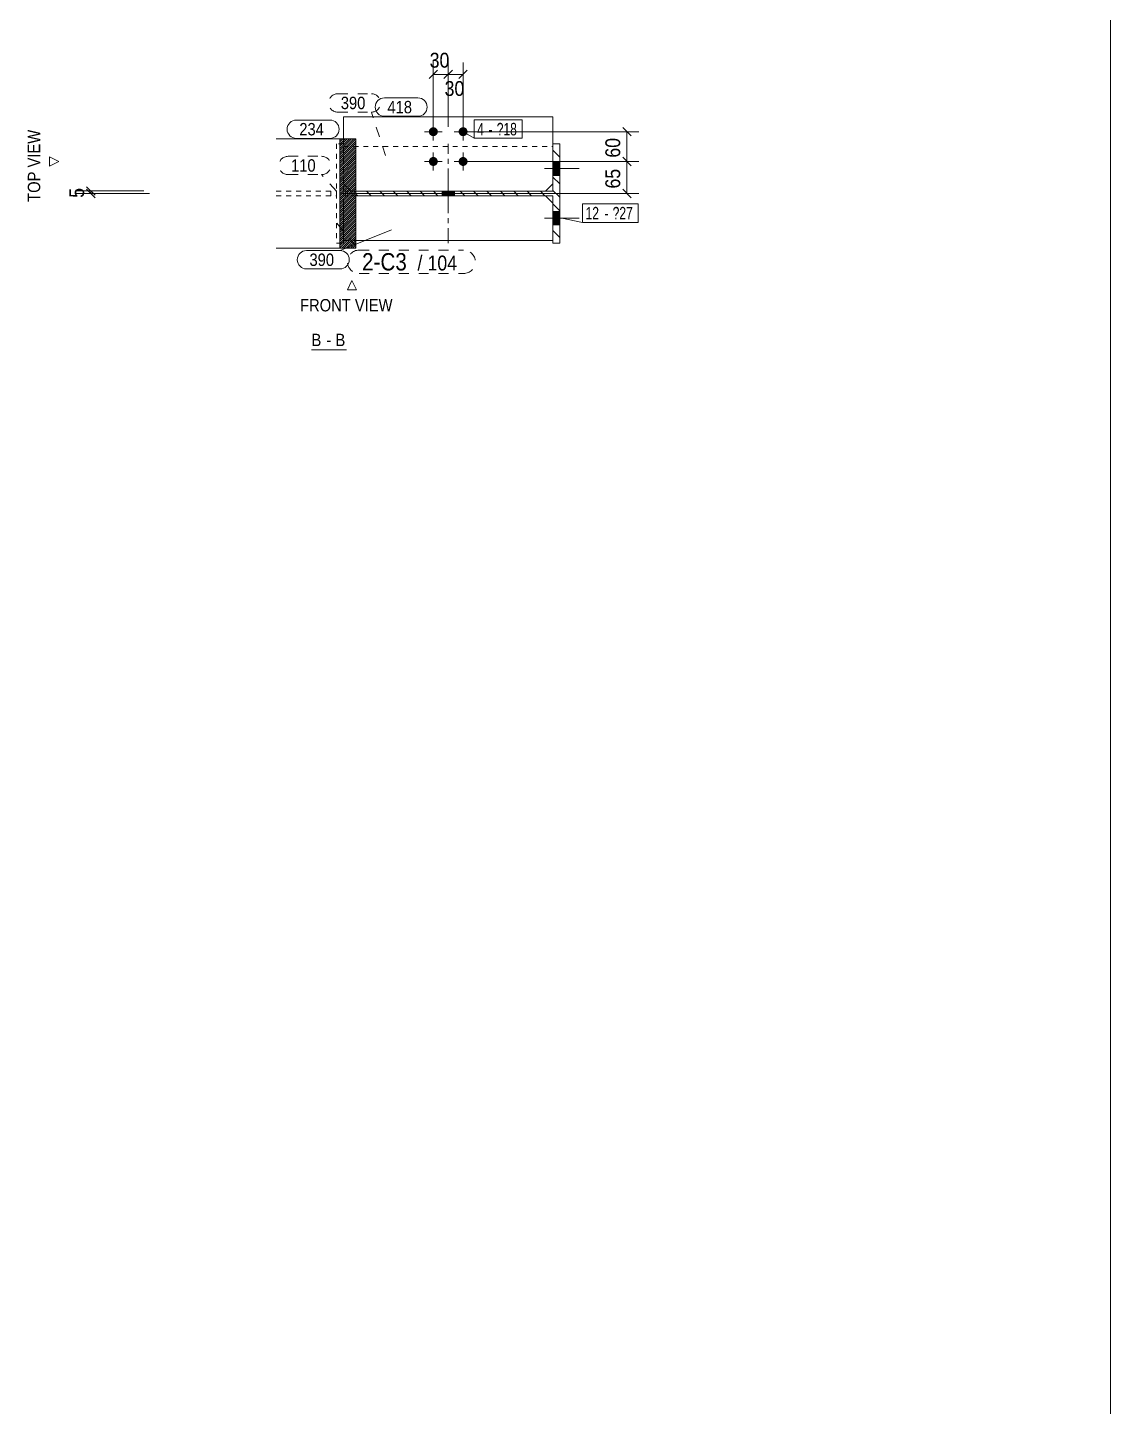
# Model space of a CAD drawing. Header units: millimetres. Extents: x 2 to 579, y 1 to 825.
# Drawn here: x 360.9 to 579, y 321.5 to 599.3 of the extents above; entities that cross this region are included whole.
import ezdxf

# ---------------------------------------------------------------- set-up
doc = ezdxf.new("R2010")
doc.units = ezdxf.units.MM
for name, pattern in [('XKITLINE00', [0]), ('XKITLINE01', [4, 1, -1, 1, -1]), ('XKITLINE02', [4, 2, -2]), ('XKITLINE03', [6, 3, -1, 1, -1])]:
    doc.linetypes.add(name, pattern=pattern)
for name, color, linetype, lineweight in [('Bolt', 3, 'Continuous', 0), ('BoltMark', 7, 'Continuous', 0), ('Dimensions', 7, 'Continuous', 0), ('DrawingSheet', 5, 'Continuous', 0), ('OtherObjectType', 7, 'Continuous', 0), ('Part', 2, 'Continuous', 0), ('PartMark', 7, 'Continuous', 0)]:
    doc.layers.add(name, color=color, linetype=linetype, lineweight=lineweight)
doc.styles.add('ARIAL', font='ARIAL.TTF')
doc.styles.add('ARIAL_NARROW', font='ARIALN.TTF')

# ---------------------------------------------------------------- blocks, each defined once
blk = doc.blocks.new('*A1')
at = {"layer": 'Part', "color": 7, "linetype": 'XKITLINE00', "lineweight": 0}
for p, q in [((423.97, 576.88), (423.78, 576.69)), ((424.4, 576.88), (423.78, 576.26)), ((424.84, 576.88), (423.78, 575.82)), ((425.27, 576.88), (423.78, 575.39)), ((425.71, 576.88), (423.78, 574.95)), ((426.14, 576.88), (423.78, 574.52)), ((426.58, 576.88), (423.78, 574.08)), ((427.01, 576.88), (423.78, 573.65)), ((427.01, 576.44), (423.78, 573.21)), ((427.01, 576.01), (423.78, 572.77)), ((427.01, 575.57), (423.78, 572.34)), ((427.01, 575.14), (423.78, 571.9)), ((427.01, 576.88), (427.01, 576.88)), ((427.01, 574.7), (423.78, 571.47)), ((427.01, 574.26), (423.78, 571.03)), ((427.01, 573.83), (423.78, 570.6)), ((427.01, 573.39), (423.78, 570.16)), ((427.01, 572.96), (423.78, 569.73)), ((427.01, 572.52), (423.78, 569.29)), ((427.01, 572.09), (423.78, 568.86)), ((427.01, 571.65), (423.78, 568.42)), ((427.01, 571.22), (423.78, 567.99)), ((427.01, 570.78), (423.78, 567.55)), ((427.01, 570.35), (423.78, 567.12)), ((427.01, 569.91), (423.78, 566.68)), ((427.01, 569.48), (423.78, 566.25)), ((427.01, 569.04), (423.78, 565.81)), ((427.01, 568.61), (423.78, 565.38)), ((427.01, 568.17), (423.78, 564.94)), ((427.01, 567.74), (423.78, 564.51)), ((427.01, 567.3), (423.78, 564.07)), ((427.01, 566.87), (423.78, 563.64)), ((427.01, 566.43), (423.78, 563.2)), ((427.01, 566), (423.78, 562.77)), ((427.01, 565.56), (423.78, 562.33)), ((427.01, 565.13), (423.78, 561.9)), ((427.01, 564.69), (423.78, 561.46)), ((427.01, 564.26), (423.78, 561.03)), ((427.01, 563.82), (423.78, 560.59)), ((427.01, 563.39), (423.78, 560.16)), ((427.01, 562.95), (423.78, 559.72)), ((427.01, 562.52), (423.78, 559.28)), ((427.01, 562.08), (423.78, 558.85)), ((427.01, 561.65), (423.78, 558.41)), ((427.01, 561.21), (423.78, 557.98)), ((427.01, 560.77), (423.78, 557.54)), ((427.01, 560.34), (423.78, 557.11)), ((427.01, 559.9), (423.78, 556.67)), ((427.01, 559.47), (423.78, 556.24)), ((427.01, 559.03), (423.78, 555.8)), ((427.01, 558.6), (423.78, 555.37)), ((427.01, 558.16), (423.78, 554.93)), ((427.01, 557.73), (424.16, 554.88)), ((427.01, 557.29), (424.6, 554.88)), ((427.01, 556.86), (425.03, 554.88)), ((427.01, 556.42), (425.47, 554.88)), ((427.01, 555.99), (425.9, 554.88)), ((427.01, 555.55), (426.34, 554.88)), ((427.01, 555.12), (426.77, 554.88))]:
    blk.add_line(p, q, dxfattribs=at)
blk = doc.blocks.new('*A2')
at = {"layer": 'Part', "color": 7, "linetype": 'XKITLINE00', "lineweight": 0}
for p, q in [((468.1, 575.88), (468.1, 575.88)), ((468.1, 575.88), (468.1, 575.88)), ((466.75, 574.53), (466.7, 574.58)), ((468.1, 573.18), (466.75, 574.53)), ((468.1, 570.49), (466.7, 571.89)), ((468.1, 567.79), (466.7, 569.19)), ((427.36, 565.43), (427.01, 565.77)), ((430.06, 565.43), (429.16, 566.33)), ((432.75, 565.43), (431.85, 566.33)), ((435.44, 565.43), (434.54, 566.33)), ((438.14, 565.43), (437.24, 566.33)), ((440.83, 565.43), (439.93, 566.33)), ((443.53, 565.43), (442.63, 566.33)), ((446.22, 565.43), (445.32, 566.33)), ((448.92, 565.43), (448.02, 566.33)), ((451.61, 565.43), (450.71, 566.33)), ((454.3, 565.43), (453.4, 566.33)), ((457, 565.43), (456.1, 566.33)), ((459.69, 565.43), (458.79, 566.33)), ((462.39, 565.43), (461.49, 566.33)), ((465.08, 565.43), (464.18, 566.33)), ((468.1, 565.1), (466.7, 566.5)), ((468.1, 562.41), (466.7, 563.81)), ((468.1, 559.71), (466.7, 561.11)), ((468.1, 557.02), (466.7, 558.42))]:
    blk.add_line(p, q, dxfattribs=at)
blk = doc.blocks.new('*A43')
at = {"layer": 'Bolt'}
blk.add_hatch(color=3, dxfattribs=at).paths.add_polyline_path([(444.35, 565.43), (444.35, 566.33), (446.85, 566.33), (446.85, 565.43)], flags=17)
at = {"layer": 'Bolt', "color": 3, "linetype": 'XKITLINE00', "lineweight": 0}
for p, q in [((445.6, 567.88), (445.6, 563.88)), ((444.35, 566.33), (444.35, 565.43)), ((446.85, 566.33), (446.85, 565.43))]:
    blk.add_line(p, q, dxfattribs=at)
blk = doc.blocks.new('*A44')
at = {"layer": 'Bolt'}
for points in [[(466.7, 572.23), (468.1, 572.23), (468.1, 569.53), (466.7, 569.53)], [(466.7, 572.23), (468.1, 572.23), (468.1, 569.53), (466.7, 569.53)], [(466.7, 572.23), (468.1, 572.23), (468.1, 569.53), (466.7, 569.53)], [(466.7, 562.23), (468.1, 562.23), (468.1, 559.53), (466.7, 559.53)], [(466.7, 562.23), (468.1, 562.23), (468.1, 559.53), (466.7, 559.53)], [(466.7, 562.23), (468.1, 562.23), (468.1, 559.53), (466.7, 559.53)]]:
    blk.add_hatch(color=3, dxfattribs=at).paths.add_polyline_path(points, flags=17)
at = {"layer": 'Bolt', "color": 3, "linetype": 'XKITLINE00', "lineweight": 0}
for p, q in [((465, 570.88), (472, 570.88)), ((465, 570.88), (472, 570.88)), ((465, 570.88), (472, 570.88)), ((466.7, 572.23), (468.1, 572.23)), ((466.7, 572.23), (468.1, 572.23)), ((466.7, 572.23), (468.1, 572.23)), ((466.7, 569.53), (468.1, 569.53)), ((466.7, 569.53), (468.1, 569.53)), ((466.7, 569.53), (468.1, 569.53)), ((466.7, 562.23), (468.1, 562.23)), ((466.7, 562.23), (468.1, 562.23)), ((466.7, 562.23), (468.1, 562.23)), ((465, 560.88), (472, 560.88)), ((465, 560.88), (472, 560.88)), ((465, 560.88), (472, 560.88)), ((466.7, 559.53), (468.1, 559.53)), ((466.7, 559.53), (468.1, 559.53)), ((466.7, 559.53), (468.1, 559.53))]:
    blk.add_line(p, q, dxfattribs=at)
blk = doc.blocks.new('*A45')
at = {"layer": 'Bolt'}
for points in [[(443.5, 578.28), (443.5, 578.24), (443.49, 578.19), (443.48, 578.15), (443.47, 578.11), (443.46, 578.06), (443.45, 578.02), (443.43, 577.98), (443.41, 577.94), (443.39, 577.9), (443.37, 577.86), (443.35, 577.83), (443.32, 577.79), (443.3, 577.75), (443.27, 577.72), (443.24, 577.69), (443.2, 577.66), (443.17, 577.63), (443.14, 577.6), (443.1, 577.58), (443.06, 577.55), (443.02, 577.53), (442.98, 577.51), (442.94, 577.49), (442.9, 577.48), (442.86, 577.46), (442.82, 577.45), (442.78, 577.44), (442.73, 577.44), (442.69, 577.43), (442.64, 577.43), (442.6, 577.43), (442.56, 577.43), (442.51, 577.43), (442.47, 577.44), (442.42, 577.44), (442.38, 577.45), (442.34, 577.46), (442.3, 577.48), (442.26, 577.49), (442.22, 577.51), (442.18, 577.53), (442.14, 577.55), (442.1, 577.58), (442.06, 577.6), (442.03, 577.63), (442, 577.66), (441.96, 577.69), (441.93, 577.72), (441.9, 577.75), (441.88, 577.79), (441.85, 577.83), (441.83, 577.86), (441.81, 577.9), (441.79, 577.94), (441.77, 577.98), (441.75, 578.02), (441.74, 578.06), (441.73, 578.11), (441.72, 578.15), (441.71, 578.19), (441.7, 578.24), (441.7, 578.28), (441.7, 578.33), (441.7, 578.37), (441.7, 578.41), (441.71, 578.46), (441.72, 578.5), (441.73, 578.54), (441.74, 578.59), (441.75, 578.63), (441.77, 578.67), (441.79, 578.71), (441.81, 578.75), (441.83, 578.79), (441.85, 578.83), (441.88, 578.86), (441.9, 578.9), (441.93, 578.93), (441.96, 578.96), (442, 578.99), (442.03, 579.02), (442.06, 579.05), (442.1, 579.07), (442.14, 579.1), (442.18, 579.12), (442.22, 579.14), (442.26, 579.16), (442.3, 579.17), (442.34, 579.19), (442.38, 579.2), (442.42, 579.21), (442.47, 579.22), (442.51, 579.22), (442.56, 579.22), (442.6, 579.23), (442.64, 579.22), (442.69, 579.22), (442.73, 579.22), (442.78, 579.21), (442.82, 579.2), (442.86, 579.19), (442.9, 579.17), (442.94, 579.16), (442.98, 579.14), (443.02, 579.12), (443.06, 579.1), (443.1, 579.07), (443.14, 579.05), (443.17, 579.02), (443.2, 578.99), (443.24, 578.96), (443.27, 578.93), (443.3, 578.9), (443.32, 578.86), (443.35, 578.83), (443.37, 578.79), (443.39, 578.75), (443.41, 578.71), (443.43, 578.67), (443.45, 578.63), (443.46, 578.59), (443.47, 578.54), (443.48, 578.5), (443.49, 578.46), (443.5, 578.41), (443.5, 578.37), (443.5, 578.33)], [(449.5, 578.28), (449.5, 578.24), (449.49, 578.19), (449.48, 578.15), (449.47, 578.11), (449.46, 578.06), (449.45, 578.02), (449.43, 577.98), (449.41, 577.94), (449.39, 577.9), (449.37, 577.86), (449.35, 577.83), (449.32, 577.79), (449.3, 577.75), (449.27, 577.72), (449.24, 577.69), (449.2, 577.66), (449.17, 577.63), (449.14, 577.6), (449.1, 577.58), (449.06, 577.55), (449.02, 577.53), (448.98, 577.51), (448.94, 577.49), (448.9, 577.48), (448.86, 577.46), (448.82, 577.45), (448.78, 577.44), (448.73, 577.44), (448.69, 577.43), (448.64, 577.43), (448.6, 577.43), (448.56, 577.43), (448.51, 577.43), (448.47, 577.44), (448.42, 577.44), (448.38, 577.45), (448.34, 577.46), (448.3, 577.48), (448.26, 577.49), (448.22, 577.51), (448.18, 577.53), (448.14, 577.55), (448.1, 577.58), (448.06, 577.6), (448.03, 577.63), (448, 577.66), (447.96, 577.69), (447.93, 577.72), (447.9, 577.75), (447.88, 577.79), (447.85, 577.83), (447.83, 577.86), (447.81, 577.9), (447.79, 577.94), (447.77, 577.98), (447.75, 578.02), (447.74, 578.06), (447.73, 578.11), (447.72, 578.15), (447.71, 578.19), (447.7, 578.24), (447.7, 578.28), (447.7, 578.33), (447.7, 578.37), (447.7, 578.41), (447.71, 578.46), (447.72, 578.5), (447.73, 578.54), (447.74, 578.59), (447.75, 578.63), (447.77, 578.67), (447.79, 578.71), (447.81, 578.75), (447.83, 578.79), (447.85, 578.83), (447.88, 578.86), (447.9, 578.9), (447.93, 578.93), (447.96, 578.96), (448, 578.99), (448.03, 579.02), (448.06, 579.05), (448.1, 579.07), (448.14, 579.1), (448.18, 579.12), (448.22, 579.14), (448.26, 579.16), (448.3, 579.17), (448.34, 579.19), (448.38, 579.2), (448.42, 579.21), (448.47, 579.22), (448.51, 579.22), (448.56, 579.22), (448.6, 579.23), (448.64, 579.22), (448.69, 579.22), (448.73, 579.22), (448.78, 579.21), (448.82, 579.2), (448.86, 579.19), (448.9, 579.17), (448.94, 579.16), (448.98, 579.14), (449.02, 579.12), (449.06, 579.1), (449.1, 579.07), (449.14, 579.05), (449.17, 579.02), (449.2, 578.99), (449.24, 578.96), (449.27, 578.93), (449.3, 578.9), (449.32, 578.86), (449.35, 578.83), (449.37, 578.79), (449.39, 578.75), (449.41, 578.71), (449.43, 578.67), (449.45, 578.63), (449.46, 578.59), (449.47, 578.54), (449.48, 578.5), (449.49, 578.46), (449.5, 578.41), (449.5, 578.37), (449.5, 578.33)], [(443.5, 572.28), (443.5, 572.24), (443.49, 572.19), (443.48, 572.15), (443.47, 572.11), (443.46, 572.06), (443.45, 572.02), (443.43, 571.98), (443.41, 571.94), (443.39, 571.9), (443.37, 571.86), (443.35, 571.83), (443.32, 571.79), (443.3, 571.75), (443.27, 571.72), (443.24, 571.69), (443.2, 571.66), (443.17, 571.63), (443.14, 571.6), (443.1, 571.58), (443.06, 571.55), (443.02, 571.53), (442.98, 571.51), (442.94, 571.49), (442.9, 571.48), (442.86, 571.46), (442.82, 571.45), (442.78, 571.44), (442.73, 571.44), (442.69, 571.43), (442.64, 571.43), (442.6, 571.43), (442.56, 571.43), (442.51, 571.43), (442.47, 571.44), (442.42, 571.44), (442.38, 571.45), (442.34, 571.46), (442.3, 571.48), (442.26, 571.49), (442.22, 571.51), (442.18, 571.53), (442.14, 571.55), (442.1, 571.58), (442.06, 571.6), (442.03, 571.63), (442, 571.66), (441.96, 571.69), (441.93, 571.72), (441.9, 571.75), (441.88, 571.79), (441.85, 571.83), (441.83, 571.86), (441.81, 571.9), (441.79, 571.94), (441.77, 571.98), (441.75, 572.02), (441.74, 572.06), (441.73, 572.11), (441.72, 572.15), (441.71, 572.19), (441.7, 572.24), (441.7, 572.28), (441.7, 572.33), (441.7, 572.37), (441.7, 572.41), (441.71, 572.46), (441.72, 572.5), (441.73, 572.54), (441.74, 572.59), (441.75, 572.63), (441.77, 572.67), (441.79, 572.71), (441.81, 572.75), (441.83, 572.79), (441.85, 572.83), (441.88, 572.86), (441.9, 572.9), (441.93, 572.93), (441.96, 572.96), (442, 572.99), (442.03, 573.02), (442.06, 573.05), (442.1, 573.07), (442.14, 573.1), (442.18, 573.12), (442.22, 573.14), (442.26, 573.16), (442.3, 573.17), (442.34, 573.19), (442.38, 573.2), (442.42, 573.21), (442.47, 573.22), (442.51, 573.22), (442.56, 573.22), (442.6, 573.23), (442.64, 573.22), (442.69, 573.22), (442.73, 573.22), (442.78, 573.21), (442.82, 573.2), (442.86, 573.19), (442.9, 573.17), (442.94, 573.16), (442.98, 573.14), (443.02, 573.12), (443.06, 573.1), (443.1, 573.07), (443.14, 573.05), (443.17, 573.02), (443.2, 572.99), (443.24, 572.96), (443.27, 572.93), (443.3, 572.9), (443.32, 572.86), (443.35, 572.83), (443.37, 572.79), (443.39, 572.75), (443.41, 572.71), (443.43, 572.67), (443.45, 572.63), (443.46, 572.59), (443.47, 572.54), (443.48, 572.5), (443.49, 572.46), (443.5, 572.41), (443.5, 572.37), (443.5, 572.33)], [(449.5, 572.28), (449.5, 572.24), (449.49, 572.19), (449.48, 572.15), (449.47, 572.11), (449.46, 572.06), (449.45, 572.02), (449.43, 571.98), (449.41, 571.94), (449.39, 571.9), (449.37, 571.86), (449.35, 571.83), (449.32, 571.79), (449.3, 571.75), (449.27, 571.72), (449.24, 571.69), (449.2, 571.66), (449.17, 571.63), (449.14, 571.6), (449.1, 571.58), (449.06, 571.55), (449.02, 571.53), (448.98, 571.51), (448.94, 571.49), (448.9, 571.48), (448.86, 571.46), (448.82, 571.45), (448.78, 571.44), (448.73, 571.44), (448.69, 571.43), (448.64, 571.43), (448.6, 571.43), (448.56, 571.43), (448.51, 571.43), (448.47, 571.44), (448.42, 571.44), (448.38, 571.45), (448.34, 571.46), (448.3, 571.48), (448.26, 571.49), (448.22, 571.51), (448.18, 571.53), (448.14, 571.55), (448.1, 571.58), (448.06, 571.6), (448.03, 571.63), (448, 571.66), (447.96, 571.69), (447.93, 571.72), (447.9, 571.75), (447.88, 571.79), (447.85, 571.83), (447.83, 571.86), (447.81, 571.9), (447.79, 571.94), (447.77, 571.98), (447.75, 572.02), (447.74, 572.06), (447.73, 572.11), (447.72, 572.15), (447.71, 572.19), (447.7, 572.24), (447.7, 572.28), (447.7, 572.33), (447.7, 572.37), (447.7, 572.41), (447.71, 572.46), (447.72, 572.5), (447.73, 572.54), (447.74, 572.59), (447.75, 572.63), (447.77, 572.67), (447.79, 572.71), (447.81, 572.75), (447.83, 572.79), (447.85, 572.83), (447.88, 572.86), (447.9, 572.9), (447.93, 572.93), (447.96, 572.96), (448, 572.99), (448.03, 573.02), (448.06, 573.05), (448.1, 573.07), (448.14, 573.1), (448.18, 573.12), (448.22, 573.14), (448.26, 573.16), (448.3, 573.17), (448.34, 573.19), (448.38, 573.2), (448.42, 573.21), (448.47, 573.22), (448.51, 573.22), (448.56, 573.22), (448.6, 573.23), (448.64, 573.22), (448.69, 573.22), (448.73, 573.22), (448.78, 573.21), (448.82, 573.2), (448.86, 573.19), (448.9, 573.17), (448.94, 573.16), (448.98, 573.14), (449.02, 573.12), (449.06, 573.1), (449.1, 573.07), (449.14, 573.05), (449.17, 573.02), (449.2, 572.99), (449.24, 572.96), (449.27, 572.93), (449.3, 572.9), (449.32, 572.86), (449.35, 572.83), (449.37, 572.79), (449.39, 572.75), (449.41, 572.71), (449.43, 572.67), (449.45, 572.63), (449.46, 572.59), (449.47, 572.54), (449.48, 572.5), (449.49, 572.46), (449.5, 572.41), (449.5, 572.37), (449.5, 572.33)]]:
    blk.add_hatch(color=3, dxfattribs=at).paths.add_polyline_path(points, flags=17)
at = {"layer": 'Bolt', "color": 3, "linetype": 'XKITLINE00', "lineweight": 0}
for p, q in [((440.8, 578.33), (444.4, 578.33)), ((442.6, 580.13), (442.6, 576.53)), ((446.8, 578.33), (450.4, 578.33)), ((448.6, 580.13), (448.6, 576.53)), ((442.6, 574.13), (442.6, 570.53)), ((448.6, 574.13), (448.6, 570.53)), ((440.8, 572.33), (444.4, 572.33)), ((446.8, 572.33), (450.4, 572.33))]:
    blk.add_line(p, q, dxfattribs=at)
blk = doc.blocks.new('*A46')
at = {"layer": 'Part', "color": 2, "linetype": 'XKITLINE00', "lineweight": 0}
for p, q in [((410.95, 576.88), (427.01, 576.88)), ((423.78, 554.88), (423.78, 576.88)), ((427.01, 554.88), (427.01, 576.88)), ((410.95, 554.88), (427.01, 554.88))]:
    blk.add_line(p, q, dxfattribs=at)
blk = doc.blocks.new('*A47')
at = {"layer": 'Part', "color": 7, "linetype": 'XKITLINE01', "lineweight": 0}
for p, q in [((424.5, 575.88), (423.1, 575.88)), ((423.1, 575.88), (423.1, 555.88)), ((424.5, 566.33), (424.5, 575.88)), ((424.5, 566.33), (427.01, 566.33)), ((424.5, 555.88), (424.5, 565.43)), ((424.5, 565.43), (427.01, 565.43)), ((423.1, 555.88), (424.5, 555.88))]:
    blk.add_line(p, q, dxfattribs=at)
at = {"layer": 'Part', "color": 7, "linetype": 'XKITLINE03', "lineweight": 0}
for p, q in [((445.6, 555.88), (445.6, 575.88)), ((455.6, 565.88), (435.6, 565.88))]:
    blk.add_line(p, q, dxfattribs=at)
at = {"layer": 'Part', "color": 2, "linetype": 'XKITLINE00', "lineweight": 0}
for p, q in [((466.7, 575.88), (468.1, 575.88)), ((466.7, 566.33), (466.7, 575.88)), ((468.1, 555.88), (468.1, 575.88)), ((427.01, 566.33), (466.7, 566.33)), ((427.01, 565.43), (427.01, 566.33)), ((466.7, 565.43), (427.01, 565.43)), ((466.7, 555.88), (466.7, 565.43)), ((468.1, 555.88), (466.7, 555.88))]:
    blk.add_line(p, q, dxfattribs=at)
blk = doc.blocks.new('*A48')
at = {"layer": 'Part', "color": 7, "linetype": 'XKITLINE01', "lineweight": 0}
for p, q in [((410.95, 566.33), (423.1, 566.33)), ((410.95, 565.43), (423.1, 565.43)), ((421.94, 565.43), (421.94, 566.33)), ((423.1, 565.43), (423.1, 566.33))]:
    blk.add_line(p, q, dxfattribs=at)
blk = doc.blocks.new('*A49')
at = {"layer": 'Part', "color": 7, "linetype": 'XKITLINE01', "lineweight": 0}
for p, q in [((424.5, 567.83), (424.5, 575.33)), ((424.5, 575.33), (466.7, 575.33)), ((466.7, 575.33), (466.7, 567.83)), ((426, 566.33), (424.5, 567.83)), ((466.7, 567.83), (465.2, 566.33)), ((465.2, 566.33), (426, 566.33))]:
    blk.add_line(p, q, dxfattribs=at)
blk = doc.blocks.new('*A50')
at = {"layer": 'Part', "color": 7, "linetype": 'XKITLINE01', "lineweight": 0}
for p, q in [((426, 565.43), (424.5, 563.93)), ((465.2, 565.43), (426, 565.43)), ((424.5, 563.93), (424.5, 556.43)), ((466.7, 556.43), (466.7, 563.93)), ((424.5, 556.43), (427.01, 556.43))]:
    blk.add_line(p, q, dxfattribs=at)
at = {"layer": 'Part', "color": 2, "linetype": 'XKITLINE00', "lineweight": 0}
for p, q in [((466.7, 563.93), (465.2, 565.43)), ((427.01, 556.43), (466.7, 556.43))]:
    blk.add_line(p, q, dxfattribs=at)
blk = doc.blocks.new('*A51')
at = {"layer": 'Part', "color": 2, "linetype": 'XKITLINE00', "lineweight": 0}
for p, q in [((424.5, 581.33), (424.5, 576.88)), ((424.5, 581.33), (466.7, 581.33)), ((466.7, 581.33), (466.7, 575.88)), ((466.7, 567.83), (465.2, 566.33))]:
    blk.add_line(p, q, dxfattribs=at)
at = {"layer": 'Part', "color": 7, "linetype": 'XKITLINE01', "lineweight": 0}
for p, q in [((424.5, 576.88), (424.5, 567.83)), ((466.7, 575.88), (466.7, 567.83)), ((424.5, 567.83), (426, 566.33)), ((426, 566.33), (465.2, 566.33))]:
    blk.add_line(p, q, dxfattribs=at)
blk = doc.blocks.new('*A65')
at = {"layer": 'DrawingSheet', "color": 5, "linetype": 'XKITLINE00', "lineweight": 0}
blk.add_line((579, 5), (579, 825), dxfattribs=at)
blk = doc.blocks.new('*A142')
at = {"layer": 'Dimensions', "color": 7, "linetype": 'XKITLINE00', "lineweight": 0}
for p, q in [((442.6, 579.33), (442.6, 592.73)), ((445.6, 579.33), (445.6, 592.73)), ((443.45, 590.72), (441.75, 589.03)), ((442.6, 589.88), (445.6, 589.88)), ((446.45, 590.72), (444.75, 589.03))]:
    blk.add_line(p, q, dxfattribs=at)
at = {"layer": 'Dimensions', "color": 3}
for p in [(442.6, 589.88), (445.6, 589.88)]:
    blk.add_point(p, dxfattribs=at)
at = {"layer": 'Dimensions', "color": 3, "style": 'ARIAL', "width": 0.85}
blk.add_text('30', height=3, dxfattribs=at).set_placement((441.87, 591.23))
blk = doc.blocks.new('*A143')
at = {"layer": 'Dimensions', "color": 7, "linetype": 'XKITLINE00', "lineweight": 0}
for p, q in [((445.6, 579.33), (445.6, 592.28)), ((448.6, 579.33), (448.6, 592.28)), ((446.45, 590.72), (444.75, 589.03)), ((445.6, 589.88), (448.6, 589.88)), ((449.45, 590.72), (447.75, 589.03))]:
    blk.add_line(p, q, dxfattribs=at)
at = {"layer": 'Dimensions', "color": 3}
for p in [(445.6, 589.88), (448.6, 589.88)]:
    blk.add_point(p, dxfattribs=at)
at = {"layer": 'Dimensions', "color": 3, "style": 'ARIAL', "width": 0.85}
blk.add_text('30', height=3, dxfattribs=at).set_placement((444.87, 585.53))
blk = doc.blocks.new('*A144')
at = {"layer": 'Dimensions', "color": 7, "linetype": 'XKITLINE00', "lineweight": 0}
for p, q in [((480.75, 573.17), (482.45, 571.48)), ((449.6, 572.33), (484, 572.33)), ((481.6, 565.88), (481.6, 572.33)), ((424.1, 565.88), (484, 565.88)), ((480.75, 566.72), (482.45, 565.03))]:
    blk.add_line(p, q, dxfattribs=at)
at = {"layer": 'Dimensions', "color": 3}
for p in [(481.6, 572.33), (481.6, 565.88)]:
    blk.add_point(p, dxfattribs=at)
at = {"layer": 'Dimensions', "color": 3, "style": 'ARIAL', "width": 0.85}
blk.add_text('65', height=3, rotation=90.0002, dxfattribs=at).set_placement((480.25, 566.88))
blk = doc.blocks.new('*A145')
at = {"layer": 'Dimensions', "color": 7, "linetype": 'XKITLINE00', "lineweight": 0}
for p, q in [((449.6, 578.33), (484, 578.33)), ((480.75, 579.17), (482.45, 577.48)), ((481.6, 572.33), (481.6, 578.33)), ((480.75, 573.17), (482.45, 571.48)), ((449.6, 572.33), (484, 572.33))]:
    blk.add_line(p, q, dxfattribs=at)
at = {"layer": 'Dimensions', "color": 3}
for p in [(481.6, 578.33), (481.6, 572.33)]:
    blk.add_point(p, dxfattribs=at)
at = {"layer": 'Dimensions', "color": 3, "style": 'ARIAL', "width": 0.85}
blk.add_text('60', height=3, rotation=90.0002, dxfattribs=at).set_placement((480.25, 573.1))
blk = doc.blocks.new('*A146')
at = {"layer": 'Dimensions', "color": 7, "linetype": 'XKITLINE00', "lineweight": 0}
for p, q in [((372.75, 567.22), (374.45, 565.53)), ((384.27, 566.38), (370.75, 566.38)), ((385.45, 565.88), (370.75, 565.88)), ((372.75, 566.72), (374.45, 565.03)), ((373.6, 565.88), (373.6, 566.38))]:
    blk.add_line(p, q, dxfattribs=at)
at = {"layer": 'Dimensions', "color": 3}
for p in [(373.6, 566.38), (373.6, 565.88)]:
    blk.add_point(p, dxfattribs=at)
at = {"layer": 'Dimensions', "color": 3, "style": 'ARIAL', "width": 0.85}
blk.add_text('5', height=3, rotation=90.0002, dxfattribs=at).set_placement((372.25, 565.01))
blk = doc.blocks.new('*A147')
at = {"layer": 'BoltMark', "color": 7, "linetype": 'XKITLINE00', "lineweight": 0}
for p, q in [((472.67, 563.76), (483.88, 563.76)), ((472.67, 560.06), (472.67, 563.76)), ((483.88, 560.06), (483.88, 563.76)), ((468.5, 560.88), (472.67, 560.06)), ((472.67, 560.06), (483.88, 560.06))]:
    blk.add_line(p, q, dxfattribs=at)
at = {"layer": 'BoltMark', "color": 3, "style": 'ARIAL_NARROW', "width": 0.85}
for s, p in [('12', (473.27, 560.66)), ('-', (477.06, 560.66)), ('?27', (478.72, 560.66))]:
    blk.add_text(s, height=2.5, dxfattribs=at).set_placement(p)
blk = doc.blocks.new('*A148')
at = {"layer": 'BoltMark', "color": 7, "linetype": 'XKITLINE00', "lineweight": 0}
for p, q in [((450.84, 580.69), (460.52, 580.69)), ((450.84, 576.99), (450.84, 580.69)), ((460.52, 576.99), (460.52, 580.69)), ((448.6, 578.33), (450.84, 576.99)), ((450.84, 576.99), (460.52, 576.99))]:
    blk.add_line(p, q, dxfattribs=at)
at = {"layer": 'BoltMark', "color": 3, "style": 'ARIAL_NARROW', "width": 0.85}
for s, p in [('4', (451.44, 577.59)), ('-', (453.71, 577.59)), ('?18', (455.37, 577.59))]:
    blk.add_text(s, height=2.5, dxfattribs=at).set_placement(p)
blk = doc.blocks.new('*A149')
at = {"layer": 'PartMark', "color": 7, "linetype": 'XKITLINE00', "lineweight": 0}
for p, q in [((432.75, 585.13), (439.51, 585.13)), ((432.75, 581.43), (439.51, 581.43))]:
    blk.add_line(p, q, dxfattribs=at)
for centre, start, end in [((432.75, 583.28), 90, 270), ((439.51, 583.28), 270, 90)]:
    blk.add_arc(centre, 1.85, start, end, dxfattribs=at)
at = {"layer": 'PartMark', "color": 3, "style": 'ARIAL', "width": 0.85}
blk.add_text('418', height=2.5, dxfattribs=at).set_placement((433.35, 582.03))
blk = doc.blocks.new('*A150')
at = {"layer": 'PartMark', "color": 7, "linetype": 'XKITLINE00', "lineweight": 0}
for p, q in [((434.2, 558.52), (423.81, 554.37)), ((417.05, 554.37), (423.81, 554.37)), ((417.05, 550.67), (423.81, 550.67))]:
    blk.add_line(p, q, dxfattribs=at)
for centre, start, end in [((417.05, 552.52), 90, 270), ((423.81, 552.52), 270, 90)]:
    blk.add_arc(centre, 1.85, start, end, dxfattribs=at)
at = {"layer": 'PartMark', "color": 3, "style": 'ARIAL', "width": 0.85}
blk.add_text('390', height=2.5, dxfattribs=at).set_placement((417.65, 551.27))
blk = doc.blocks.new('*A151')
at = {"layer": 'PartMark', "color": 7, "linetype": 'XKITLINE02', "lineweight": 0}
for p, q in [((423.36, 585.97), (430.12, 585.97)), ((423.36, 582.27), (430.12, 582.27)), ((432.97, 573.5), (430.12, 582.27))]:
    blk.add_line(p, q, dxfattribs=at)
for centre, start, end in [((423.36, 584.12), 90, 270), ((430.12, 584.12), 270, 90)]:
    blk.add_arc(centre, 1.85, start, end, dxfattribs=at)
at = {"layer": 'PartMark', "color": 3, "style": 'ARIAL', "width": 0.85}
blk.add_text('390', height=2.5, dxfattribs=at).set_placement((423.96, 582.87))
blk = doc.blocks.new('*A152')
at = {"layer": 'PartMark', "color": 7, "linetype": 'XKITLINE02', "lineweight": 0}
for p, q in [((413.34, 573.37), (420.1, 573.37)), ((413.34, 569.67), (420.1, 569.67)), ((423.1, 566.33), (420.1, 569.67))]:
    blk.add_line(p, q, dxfattribs=at)
for centre, start, end in [((413.34, 571.52), 90, 270), ((420.1, 571.52), 270, 90)]:
    blk.add_arc(centre, 1.85, start, end, dxfattribs=at)
at = {"layer": 'PartMark', "color": 3, "style": 'ARIAL', "width": 0.85}
blk.add_text('110', height=2.5, dxfattribs=at).set_placement((413.94, 570.27))
blk = doc.blocks.new('*A153')
at = {"layer": 'PartMark', "color": 7, "linetype": 'XKITLINE02', "lineweight": 0}
for p, q in [((423.15, 559.91), (427.65, 554.46)), ((427.65, 554.46), (448.7, 554.46)), ((427.65, 549.76), (448.7, 549.76))]:
    blk.add_line(p, q, dxfattribs=at)
for centre, start, end in [((427.65, 552.11), 90, 270), ((448.7, 552.11), 270, 90)]:
    blk.add_arc(centre, 2.35, start, end, dxfattribs=at)
at = {"layer": 'PartMark', "color": 1, "style": 'ARIAL', "width": 0.85}
blk.add_text('2-C3', height=3.5, dxfattribs=at).set_placement((428.25, 550.36))
at = {"layer": 'PartMark', "color": 3, "style": 'ARIAL', "width": 0.85}
for s, p in [('/', (439.41, 550.36)), ('104', (441.43, 550.36))]:
    blk.add_text(s, height=3, dxfattribs=at).set_placement(p)
blk = doc.blocks.new('*A154')
at = {"layer": 'PartMark', "color": 7, "linetype": 'XKITLINE00', "lineweight": 0}
for p, q in [((415, 580.68), (421.76, 580.68)), ((415, 576.98), (421.76, 576.98))]:
    blk.add_line(p, q, dxfattribs=at)
for centre, start, end in [((415, 578.83), 90, 270), ((421.76, 578.83), 270, 90)]:
    blk.add_arc(centre, 1.85, start, end, dxfattribs=at)
at = {"layer": 'PartMark', "color": 3, "style": 'ARIAL', "width": 0.85}
blk.add_text('234', height=2.5, dxfattribs=at).set_placement((415.6, 577.58))
blk = doc.blocks.new('*A155')
at = {"layer": 'OtherObjectType', "color": 7, "linetype": 'XKITLINE00', "lineweight": 0}
for p, q in [((365.27, 571.41), (365.27, 573.28)), ((365.27, 573.28), (367.15, 572.34)), ((367.15, 572.34), (365.27, 571.41)), ((367.15, 572.34), (367.15, 572.34)), ((425.28, 546.49), (426.21, 548.36)), ((426.21, 548.36), (427.15, 546.49)), ((426.21, 548.36), (426.21, 548.36)), ((427.15, 546.49), (425.28, 546.49)), ((418.06, 534.36), (425.12, 534.36))]:
    blk.add_line(p, q, dxfattribs=at)
at = {"layer": 'OtherObjectType', "color": 7, "style": 'ARIAL', "width": 0.85}
blk.add_text('TOP VIEW', height=2.5, rotation=90, dxfattribs=at).set_placement((363.4, 564.19))
for s, p in [('FRONT VIEW', (415.75, 542.11)), ('B', (418.06, 535.11)), ('B', (422.89, 535.11)), ('-', (421.03, 535.11))]:
    blk.add_text(s, height=2.5, dxfattribs=at).set_placement(p)

msp = doc.modelspace()

# ---------------------------------------------------------------- block references
at = {"lineweight": 0}
for name in ['*A65', '*A142', '*A143', '*A151', '*A149', '*A51', '*A148', '*A154', '*A45', '*A145', '*A46', '*A47', '*A1', '*A49', '*A2', '*A152', '*A144', '*A44', '*A146', '*A43', '*A48', '*A50', '*A147', '*A150', '*A153']:
    msp.add_blockref(name, (0, 0), dxfattribs=at)
at = {"layer": 'OtherObjectType', "lineweight": 0}
msp.add_blockref('*A155', (0, 0), dxfattribs=at)

doc.saveas('drawing.dxf')
